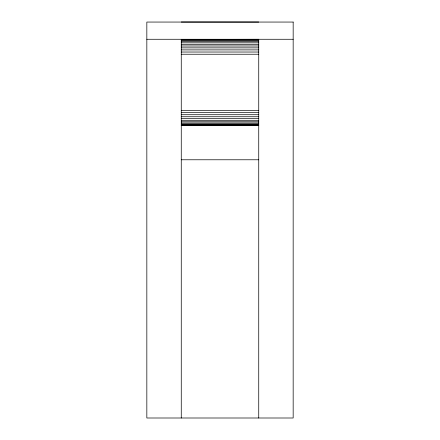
<?xml version="1.0" encoding="UTF-8"?>
<svg xmlns="http://www.w3.org/2000/svg" width="440" height="440" viewBox="0 0 440 440"><rect width="100%" height="100%" fill="white"/><g stroke="black" fill="none" stroke-linecap="round" stroke-linejoin="round"><path stroke-width="0.66" d="M181.264 39.27L181.264 418M181.274 22.017L258.742 22.044M258.737 39.292L181.264 39.413M146.834 39.27L293.166 39.27M181.264 39.853L258.737 39.853M181.264 40.579L258.737 40.579M181.264 41.575L258.737 41.575M181.264 42.823L258.737 42.823M181.264 44.308L258.737 44.308M181.264 46.002L258.737 46.002M181.264 47.878L258.737 47.878M181.264 49.896L258.737 49.896M181.264 52.03L258.737 52.03M181.264 54.236L258.737 54.236M181.264 110.374L258.737 110.374M181.264 112.585L258.737 112.585M181.264 114.714L258.737 114.714M181.264 116.738L258.737 116.738M181.264 118.608L258.737 118.608M181.264 120.302L258.737 120.302M181.264 121.787L258.737 121.787M181.264 123.035L258.737 123.035M181.264 124.031L258.737 124.031M181.264 124.757L258.737 124.757M181.264 125.197L258.737 125.197M181.264 125.345L258.737 125.345M181.264 159.775L258.737 159.775M258.737 39.27L258.737 418M293.166 22.055L146.834 22.055L146.834 418L293.166 418L293.166 22.055"/></g></svg>
